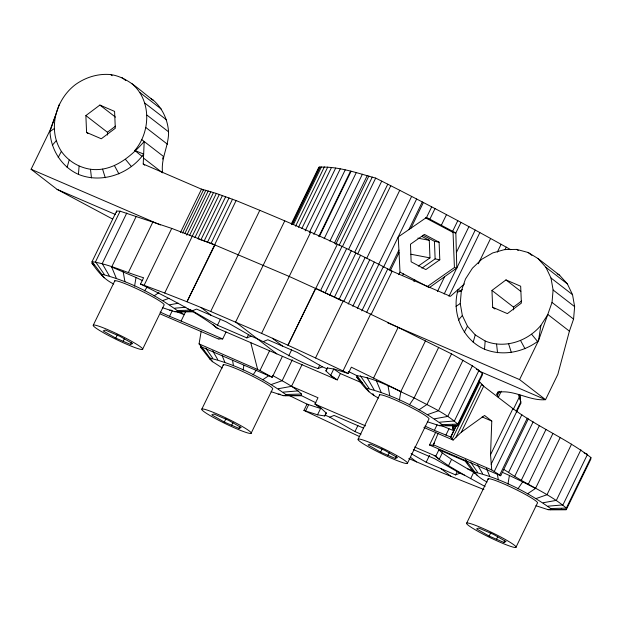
<?xml version="1.0" encoding="UTF-8"?>
<svg xmlns="http://www.w3.org/2000/svg" width="622" height="622" viewBox="0 0 622 622"><rect width="100%" height="100%" fill="white"/><g stroke="black" fill="none" stroke-linecap="round" stroke-linejoin="round"><path stroke-width="0.93" d="M113.725 284.005C104.317 279.605 97.778 271.604 92.009 263.215L92.056 261.644L116.617 211.06L120.108 211.192L171.742 228.406L214.621 244.843L289.222 276.448L343.157 301.032L398.158 327.39L451.525 353.887L472.362 365.822L478.963 370.378L482.353 373.55L482.299 375.12L457.738 425.705L439.451 425.681L427.368 421.763M101.557 275.406L101.596 274.224L92.056 261.644C109.767 264.358 126.39 272.685 143.596 277.739L140.518 284.067L142.601 285.047C168.438 298.148 194.849 310.883 217.964 328.533L337.272 379.91L340.351 373.565L333.75 369.017L330.671 375.354L335.67 379.21M116.571 212.631L116.617 211.06M162.529 307.734L174.611 311.653L177.223 311.746L177.262 310.565C154.956 294.455 128.311 280.817 101.596 274.224M210.104 359.361L200.556 347.169L200.603 345.599L210.143 358.179L210.104 359.361L212.646 361.74L222.272 367.967M271.075 391.689L283.158 395.608L285.778 395.701L285.809 394.519C263.503 378.409 236.858 364.772 210.143 358.179M272.366 375.33C282.341 381.068 293.11 386.029 301.499 394.06L301.452 395.639L315.929 402.807M378.565 398.033C369.149 393.633 362.618 385.632 356.841 377.243L356.896 375.672L348.374 371.451M366.389 389.426L366.428 388.252L356.896 375.672C377.22 378.573 395.514 389.784 414.143 397.901C429.009 405.964 445.095 412.744 457.792 424.134L457.738 425.705L445.927 425.635M435.843 431.979L429.522 445.002L433.254 445.142L438.145 433.301M442.063 425.775L442.102 424.593C419.796 408.483 393.143 394.846 366.428 388.252M474.944 473.381L474.975 472.207L465.443 459.627L465.396 461.197C471.165 469.587 477.696 477.587 487.112 481.988M516.563 412.021L520.793 403.297L519.93 395.04M535.915 505.717L547.998 509.636L550.61 509.729L550.649 508.547C528.342 492.437 501.697 478.8 474.975 472.207M481.358 384.466L512.932 408.615C537.595 427.003 566.658 438.767 590.9 457.504L590.853 459.083L566.292 509.659L550.61 509.729M528.342 418.839L500.71 475.744L491.73 469.905L490.54 454.736L491.784 421.071L484.554 415.473L461.345 432.166L453.135 440.057L423.901 427.469M144.708 165.18L143.223 164.037L144.195 141.521C130.589 156.962 112.543 172.123 90.493 169.262C78.769 167.458 68.241 161.075 61.376 151.379C47.35 129.625 55.56 99.458 75.659 84.429C85.844 77.198 98.175 73.412 110.685 74.578C127.953 77.027 139.966 90.859 153.548 100.414C162.583 108.453 167.715 119.821 168.554 131.81C168.896 146.022 160.569 158.423 162.606 172.862L143.48 158.066M440.127 425.106L453.687 430.673L452.598 427.011L454.254 425.58L452.583 425.121M132.012 83.76C151.597 100.414 150.718 131.646 134.819 150.508L143.659 154.069C129.43 174.043 101.588 183.871 78.434 174.37L79.095 166.183M538.092 258.596L545.883 267.297L550.999 278.003L553.098 289.992L552.025 302.44L538.528 340.561L537.579 341.478C522.433 352.518 502.148 356.352 484.522 349.214L485.176 341.019L475.247 334.924L467.464 326.223L462.34 315.517L460.249 303.528L461.314 291.08L465.474 279.021L472.44 268.175L481.739 259.273L492.741 252.921L504.683 249.562L516.765 249.414L528.164 252.501L538.092 258.596L559.637 275.258L567.419 283.959L572.535 294.665L574.635 306.654L573.57 319.102L569.41 331.161L557.833 374.39L545.548 399.682C529.26 401.174 513.943 389.178 497.748 392.365L496.885 394.294L498.339 397.334L501.301 391.222M78.434 174.37C61.64 166.844 50.903 149.715 49.947 131.522L59.393 104.185M484.522 349.214C462.169 339.495 451.214 312.353 458.165 289.479L461.314 291.08L462.325 289.518M201.201 331.083L199.071 343.896L201.59 346.952L272.242 377.282L282.357 356.453M569.41 331.161L547.865 314.499L540.899 325.353L538.528 340.561L519.58 379.591L545.548 399.682L478.225 370.696M134.57 286.104L136.024 277.49L111.657 267.001L136.218 216.417M243.116 370.059L243.925 365.277M399.41 400.133L400.863 391.518L425.425 340.934M507.956 484.087L509.41 475.472L502.56 472.401M162.583 159.076L163.081 157.234M67.09 167.396L69.166 160.079M473.171 342.24L475.247 334.924M55.234 116.244L50.055 130.239L31.1 169.277L57.076 189.368L112.636 219.053M120.108 211.192L95.539 261.776L104.208 274.318M126.787 213.019L102.226 263.604L109.223 275.686M93.339 325.049L114.829 280.786M128.412 272.413L152.973 221.829M115.785 338.119L103.205 330.912L105.336 330.041L120.054 336.378L132.634 343.577L130.496 344.456L115.785 338.119L117.472 334.636M140.518 284.067L144.102 285.327L171.742 228.406M123.14 341.284L124.408 338.679M180.45 232.527L201.52 189.135L216.339 193.434L236.111 200.579C288.958 222.178 341.564 244.648 392.14 271.215L450.437 296.313L464.416 283.959M182.541 233.032L203.612 189.64M130.496 344.456L131.343 342.714M184.788 233.631L205.859 190.231M186.763 235.17L208.253 190.907M189.733 235.062L210.804 191.669M144.102 285.327L164.713 293.016L213.502 192.509M194.849 237.69L216.339 193.434M142.5 349.44A27.547 2.69 25.9 0 0 108.508 329.971A27.547 2.69 25.9 0 0 102.747 332.327A27.547 2.69 25.9 0 0 142.5 349.44L163.99 305.184A27.547 2.69 25.9 0 0 139.499 290.046A27.547 2.69 25.9 0 0 114.806 281.556M219.317 194.429L197.827 238.692L207.538 242.16L229.028 197.897M200.937 239.773L222.427 195.51M204.172 240.932L225.669 196.669M160.142 312.088L169.565 316.303L172.247 310.775M208.409 242.487L211.021 243.466L232.511 199.203M164.713 293.016L186.981 301.763L236.111 200.579M186.981 301.763L214.955 244.982L211.021 243.466M169.565 316.303L181.088 321.045L185.838 311.272M187.315 301.911L210.695 311.466L259.825 210.275M400.863 391.518L351.344 367.182L348.266 373.519L334.659 369.157L327.413 368.006L326.993 368.807L322.383 366.825L318.114 368.566C294.237 360.884 274.178 345.575 251.164 336.16L246.895 337.901L217.467 325.236L220.406 319.195M160.476 314.048L218.944 339.223L218.952 338.811L222.684 338.951L226.05 332.008M284.767 220.849L235.637 322.025L276.821 353.871M291.353 223.85L318.876 167.162C338.329 166.144 357.16 173.087 375.688 178.094C421.203 201.015 466.329 224.736 510.763 249.694M201.886 409.004L223.376 364.741M291.562 224.666L319.514 167.1M292.192 224.604L320.143 167.046M293.46 224.488L321.411 166.929M295.567 226.206L324.365 166.898M298.506 227.263L327.724 167.085M246.895 337.901L248.575 334.449M301.849 228.531L331.495 167.481M305.177 230.879L335.67 168.08M309.328 232.558L340.242 168.896M210.695 311.466L261.582 333.376L310.712 232.193M313.861 234.455L345.202 169.915M224.332 422.074L211.752 414.866L213.89 413.995L228.601 420.332L241.18 427.539L239.042 428.41L224.332 422.074L226.019 418.59M318.791 236.554L350.551 171.143M319.327 236.687L351.088 171.275M231.687 425.238L232.955 422.633M272.242 377.282L259.957 370.525L269.59 350.699M324.171 238.716L356.282 172.582M239.042 428.41L239.89 426.669M329.917 241.079L362.385 174.214M334.465 243.085L367.237 175.591M335.701 244.43L368.854 176.057M261.582 333.376L287.955 345.241L315.595 288.32L333.649 296.873M287.955 345.241L337.427 244.205M339.076 245.426L372.267 177.076M251.047 433.394A27.547 2.69 25.9 0 0 217.055 413.925A27.547 2.69 25.9 0 0 211.293 416.281A27.547 2.69 25.9 0 0 251.047 433.394L272.537 389.139A27.547 2.69 25.9 0 0 248.054 374.001A27.547 2.69 25.9 0 0 223.352 365.511M288.686 355.901L291.625 349.859M320.54 290.622L342.03 246.359M342.497 246.452L375.688 178.094M292.317 359.78L282.155 380.711L271.301 384.513M325.166 292.807L346.656 248.543M348.538 249.5L381.729 181.142M329.792 295.015L351.282 250.752M354.571 252.555L387.77 184.198M355.916 252.983L334.418 297.246L341.322 300.613M278.322 388.727L291.508 386.332L302.098 364.531M357.588 254.087L390.772 185.729M339.044 299.493L360.535 255.238M288.289 345.389L315.525 357.953L343.157 301.032M343.655 301.763L365.145 257.5M366.871 258.037L399.759 190.309M348.242 304.034L369.732 259.778M318.114 368.566L319.794 365.114M352.806 306.319L374.296 262.056M303.933 410.458L307.004 404.121L320.61 408.475L317.531 414.812L303.933 410.458L359.508 436.574M305.55 411.072L308.621 404.735M337.272 379.91L330.671 375.354L325.905 370.891L327.444 367.726M378.681 264.296L411.64 196.412M357.331 308.613L378.821 264.35M317.531 414.812L324.777 415.97L326.286 413.094L321.512 408.631L314.919 404.082L317.998 397.738L291.508 386.332M361.817 310.899L383.315 266.636M383.463 267.305L416.631 199.001M366.685 312.322L387.755 268.929M389.216 270.088L398.92 250.098M408.848 229.658L422.307 201.94M390.235 270.803L399.06 252.641L398.212 236.935L426.544 217.443L431.691 206.846M410.901 228.251L423.395 202.508M315.525 357.953L343.017 370.969L370.65 314.056M371.07 314.608L392.14 271.215L390.367 270.5M324.777 415.97L326.317 412.798M398.749 274.691L399.993 272.125L399.06 252.641M402.496 275.577L403.32 273.867L399.993 272.125M403.32 273.867L429.289 287.659L456.805 268.004L455.84 232.978L429.88 219.185L435.019 208.588M413.964 281.634L414.796 279.923M441.348 225.234L446.495 214.644M373.597 377.974L398.158 327.39M361.024 434.187L354.96 431.575L357.899 425.534M452.653 231.26L457.8 220.662M460.988 222.381L455.84 232.978L453.049 232.441L425.425 217.793M358.171 439.078L379.669 394.815M437.445 291.485L444.582 276.782M456.424 252.392L468.926 226.649M444.186 293.988L475.224 230.07M448.952 296.251L479.865 232.589M380.617 452.147L368.045 444.94L370.176 444.069L384.886 450.398L397.466 457.605L395.335 458.484L380.617 452.147L382.312 448.664M478.318 263.767L490.602 238.475M438.712 347.317L414.143 397.901L409.369 404.922M387.98 455.312L389.24 452.707M395.335 458.484L396.603 455.872M497.305 252.151L501.114 244.298M451.525 353.887L426.964 404.471L418.979 409.851M504.994 249.795L506.261 247.175M407.34 463.468A27.547 2.69 25.9 0 0 373.348 443.999A27.547 2.69 25.9 0 0 367.579 446.355A27.547 2.69 25.9 0 0 407.34 463.468L428.83 419.212A27.547 2.69 25.9 0 0 404.339 404.075A27.547 2.69 25.9 0 0 379.638 395.584M463.001 360.2L438.44 410.784L427.594 414.579M424.981 426.117L434.397 430.331L437.087 424.803M433.254 445.142L434.506 442.553M472.362 365.822L447.801 416.406L434.607 418.8M485.059 486.49L464.486 475.154L459.876 473.171L455.607 474.913L426.179 462.239L429.538 455.335M445.927 435.073L448.998 428.752M464.486 475.154L448.501 465.715L439.218 459.308L435.828 456.136L438.907 449.799L465.396 461.197L467.425 463.102M452.521 428.084L453.788 425.471M452.94 429.405L455.055 425.044M438.907 449.799L442.296 452.971L439.218 459.308L434.226 455.444L414.61 446.993M453.135 440.057L450.616 437.002L456.229 425.44M450.779 437.282L456.641 425.207M482.353 373.55L457.792 424.134L442.102 424.593M452.194 439.062L479.826 382.149L478.886 380.967M456.035 437.064L481.723 384.155L479.826 382.149M461.345 432.166L483.745 386.044L481.723 384.155M448.501 465.715L451.58 459.378L442.296 452.971M455.607 474.913L457.287 471.46M496.885 394.294L498.16 391.673M497.328 395.678L499.443 391.316M470.613 478.753L473.692 472.425L451.58 459.378M490.54 454.736L512.932 408.615M513.337 409.346L519.269 397.139M516.19 411.321L520.847 401.726L518.336 394.449M491.139 464.222L516.835 411.313M466.725 523.032L488.216 478.769M494.226 471.569L521.858 414.664M499.66 475.084L527.293 418.178M547.998 509.636L566.292 509.659L566.339 508.088C549.008 493.44 527.293 485.152 508.571 472.432L533.132 421.848M514.783 476.242L539.344 425.658M489.172 536.102L476.592 528.894L478.722 528.024L493.44 534.36L506.013 541.56L503.882 542.438L489.172 536.102L490.859 532.619M521.353 480.184L545.922 429.6M496.527 539.266L497.787 536.662M528.272 484.25L552.834 433.666M503.882 542.438L504.73 540.697M527.534 493.806L535.511 488.425L560.072 437.841M515.887 547.422A27.547 2.69 25.9 0 0 481.894 527.954A27.547 2.69 25.9 0 0 476.133 530.309A27.547 2.69 25.9 0 0 515.887 547.422L537.377 503.167A27.547 2.69 25.9 0 0 512.886 488.029A27.547 2.69 25.9 0 0 488.192 479.539M571.556 444.155L546.995 494.739L536.141 498.541M580.909 449.776L556.348 500.36L543.154 502.755M590.9 457.504L566.339 508.088L550.649 508.547M325.905 370.891L326.993 368.807M58.188 157.459L61.376 151.379M464.269 332.296L467.464 326.223M144.529 290.894L147.189 286.991M253.076 374.848L256.264 370.168M517.916 488.876L522.698 481.856L535.511 488.425M52.341 145.221L56.26 140.673M458.422 320.058L462.34 315.517M485.176 341.019C504.769 349.09 527.705 341.237 540.899 325.353M85.875 115.583L99.878 105.064L114.588 111.4L115.303 128.256L101.3 138.776L86.582 132.439L85.875 115.583L107.412 132.245L107.528 135.052M107.412 132.245L115.521 126.149M491.955 290.427L505.966 279.908L520.676 286.237L521.384 303.093L507.381 313.62L492.671 307.284L491.955 290.427L513.5 307.089L513.616 309.896M513.5 307.089L521.601 300.994M418.318 266.068L429.965 257.897L429.281 240.325L421.949 236.43M421.918 268.152L435.128 258.892L439.793 259.794L439.101 242.215L424.437 234.432L410.458 244.236L411.142 261.815L425.813 269.59L439.793 259.794M427.267 286.579L454.418 267.546L456.805 268.004M154.147 295.823L158.937 292.597M262.694 379.778L269.077 375.47M49.947 131.522L54.161 128.692M456.027 306.366L460.249 303.528M187.696 308.839L192.307 310.821L196.575 309.08L226.004 321.745L251.164 336.16M263.526 341.486L267.794 339.744L297.223 352.41L322.383 366.825M325.189 415.177L329.808 417.168L334.076 415.418L363.497 428.091M162.754 300.558L169.083 298.335M457.248 292.138L461.314 291.08M169.775 304.772L178.25 303.233M174.72 308.185L185.854 307.245M283.267 392.14L298.109 390.888M439.56 422.214L454.402 420.962L478.963 370.378L476.436 369.289M548.106 506.168L562.949 504.916L587.51 454.332L584.144 452.886M169.596 310.285L171.478 310.199M278.151 394.239L280.024 394.154M177.262 310.565L191.109 310.16M285.809 394.519L301.499 394.06M174.611 311.653L192.906 311.684L177.223 311.746M283.158 395.608L301.452 395.639L285.778 395.701M439.451 425.681L442.226 425.658M417.844 238.125L429.281 240.325M423.03 235.264L434.436 241.313L439.101 242.215M410.909 254.235L429.965 257.897M561.13 509.076L562.801 509.535M467.565 468.809L473.256 470.8M483.916 489.553L441.496 472.526L408.771 458.546M176.181 311.443L184.159 314.724L179.82 311.365M434.397 430.331L450.616 437.002M217.964 328.533L216.355 327.848L212.965 324.676M314.919 404.082L365.565 425.876M143.223 164.037L203.27 189.935M31.1 169.277L160.406 224.954M387.592 322.771L519.58 379.591M57.076 189.368L115.544 214.536M482.12 416.911L491.784 421.071M340.351 373.565L362.416 383.074M181.088 321.045L222.684 338.951M199.071 343.896L259.957 370.525M433.262 444.73L491.73 469.905M429.522 445.002L500.71 475.744M413.319 449.543L434.716 458.756L459.876 473.171M434.226 455.444L435.828 456.136M136.024 277.49L142.663 280.685M509.41 475.472L522.698 481.856M343.017 370.969L348.266 373.519M289.028 395.405L307.004 404.121M426.544 217.443L429.88 219.185M473.692 472.425L475.387 473.334M192.307 310.821L217.467 325.236M411.088 453.593L426.179 462.239M329.808 417.168L354.96 431.575M557.149 273.734L559.637 275.258M151.068 98.89L153.548 100.414M503.781 469.423L508.571 472.432M528.164 252.501L531.88 255.37M545.883 267.297L567.419 283.959M516.765 249.414L518.25 250.565M550.999 278.003L572.535 294.665M553.098 289.992L574.635 306.654M552.025 302.44L573.57 319.102M505.966 279.908L520.816 291.391M492.671 307.284L494.894 309.01M122.083 77.657L125.792 80.533M139.802 92.46L161.339 109.114M110.685 74.578L112.17 75.721M144.918 103.166L166.455 119.821M147.01 115.148L168.554 131.81M145.945 127.596L167.481 144.257M99.878 105.064L115.474 117.123M141.785 139.655L163.322 156.316M86.582 132.439L88.067 133.59M272.358 338.228L282.512 346.073M440.897 468.576L451.051 476.429M410.567 457.318L416.553 461.952M201.139 307.563L211.293 315.416M316.52 404.759L321.512 408.631M134.819 150.508L142.119 156.456M356.841 377.243L359.982 380.182M200.556 347.169L203.946 350.341M92.009 263.215L94.039 265.12M531.6 334.255L537.579 341.478M125.52 159.411L131.491 166.634M475.161 472.728L477.486 475.76M361.398 381.939L362.556 383.455M367.198 389.527L368.932 391.806M210.905 359.462L212.646 361.74M102.358 275.499L104.099 277.785M470.551 462.107L477.595 472.3M360.379 375.805L369.04 388.346M205.719 348.079L212.755 358.272M372.803 393.648L373.884 395.227M477.478 464.805L482.602 473.669M367.066 377.632L374.055 389.714M212.638 350.777L217.77 359.64M520.606 340.599L525.007 348.732M114.518 165.755L118.926 173.888M486.466 468.436L489.677 476.219M376.489 381.029L381.13 392.264M221.984 355.279L224.837 362.191M111.657 267.001L116.291 278.236M508.656 343.958L511.354 352.573M102.576 169.122L105.266 177.729M250.689 342.341L257.539 369.071M497.203 473.373L498.323 479.772M388.019 385.764L389.776 395.817M232.527 360.262L233.483 365.744M123.179 271.736L124.936 281.789M519.665 394.892L520.793 403.297M496.574 344.106L497.546 352.736M90.493 169.262L91.457 177.892M453.049 232.441L454.418 267.546M434.436 241.313L435.128 258.892"/></g></svg>
